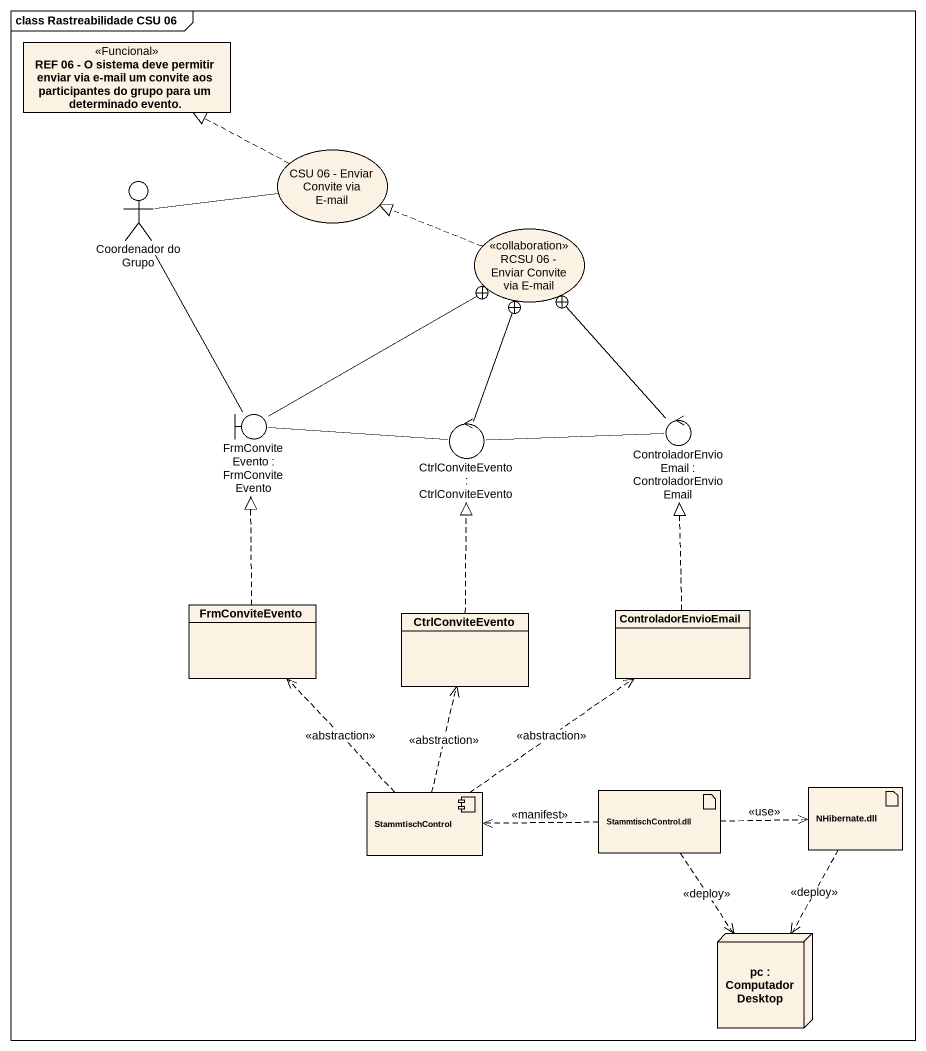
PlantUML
@startuml
mainframe class Rastreabilidade CSU 06
allowmixing
hide circle
hide empty members
class "REF 06 - O sistema deve permitir enviar via e-mail um convite aos participantes do grupo para um determinado evento." as REF_06_O_sistema_deve <<Funcional>>
actor "Coordenador do Grupo" as Coordenador_do_Grupo
usecase "CSU 06 - Enviar Convite via E-mail" as CSU_06_Enviar_Convite_via_E
usecase "RCSU 06 - Enviar Convite via E-mail" as RCSU_06_Enviar_Convite_via <<collaboration>>
boundary "FrmConviteEvento : FrmConviteEvento" as FrmConviteEvento
control "ControladorEnvioEmail : ControladorEnvioEmail" as ControladorEnvioEmail
control "CtrlConviteEvento : CtrlConviteEvento" as CtrlConviteEvento
class "FrmConviteEvento" as FrmConviteEvento_2
class "ControladorEnvioEmail" as ControladorEnvioEmail_2
class "CtrlConviteEvento" as CtrlConviteEvento_2
component StammtischControl
artifact "StammtischControl.dll" as StammtischControl_dll
artifact "NHibernate.dll" as NHibernate_dll
node "pc : Computador Desktop" as pc
Coordenador_do_Grupo -right- CSU_06_Enviar_Convite_via_E
Coordenador_do_Grupo -- FrmConviteEvento
CSU_06_Enviar_Convite_via_E .left.|> REF_06_O_sistema_deve
RCSU_06_Enviar_Convite_via .left.|> CSU_06_Enviar_Convite_via_E
FrmConviteEvento -up-+ RCSU_06_Enviar_Convite_via
FrmConviteEvento -right- CtrlConviteEvento
ControladorEnvioEmail -up-+ RCSU_06_Enviar_Convite_via
CtrlConviteEvento -up-+ RCSU_06_Enviar_Convite_via
CtrlConviteEvento -right- ControladorEnvioEmail
FrmConviteEvento_2 .up.|> FrmConviteEvento
ControladorEnvioEmail_2 .up.|> ControladorEnvioEmail
CtrlConviteEvento_2 .up.|> CtrlConviteEvento
StammtischControl .up.> FrmConviteEvento_2 : <<abstraction>>
StammtischControl .up.> ControladorEnvioEmail_2 : <<abstraction>>
StammtischControl .up.> CtrlConviteEvento_2 : <<abstraction>>
StammtischControl_dll .left.> StammtischControl : <<manifest>>
StammtischControl_dll .right.> NHibernate_dll : <<use>>
StammtischControl_dll ..> pc : <<deploy>>
NHibernate_dll ..> pc : <<deploy>>
@enduml
